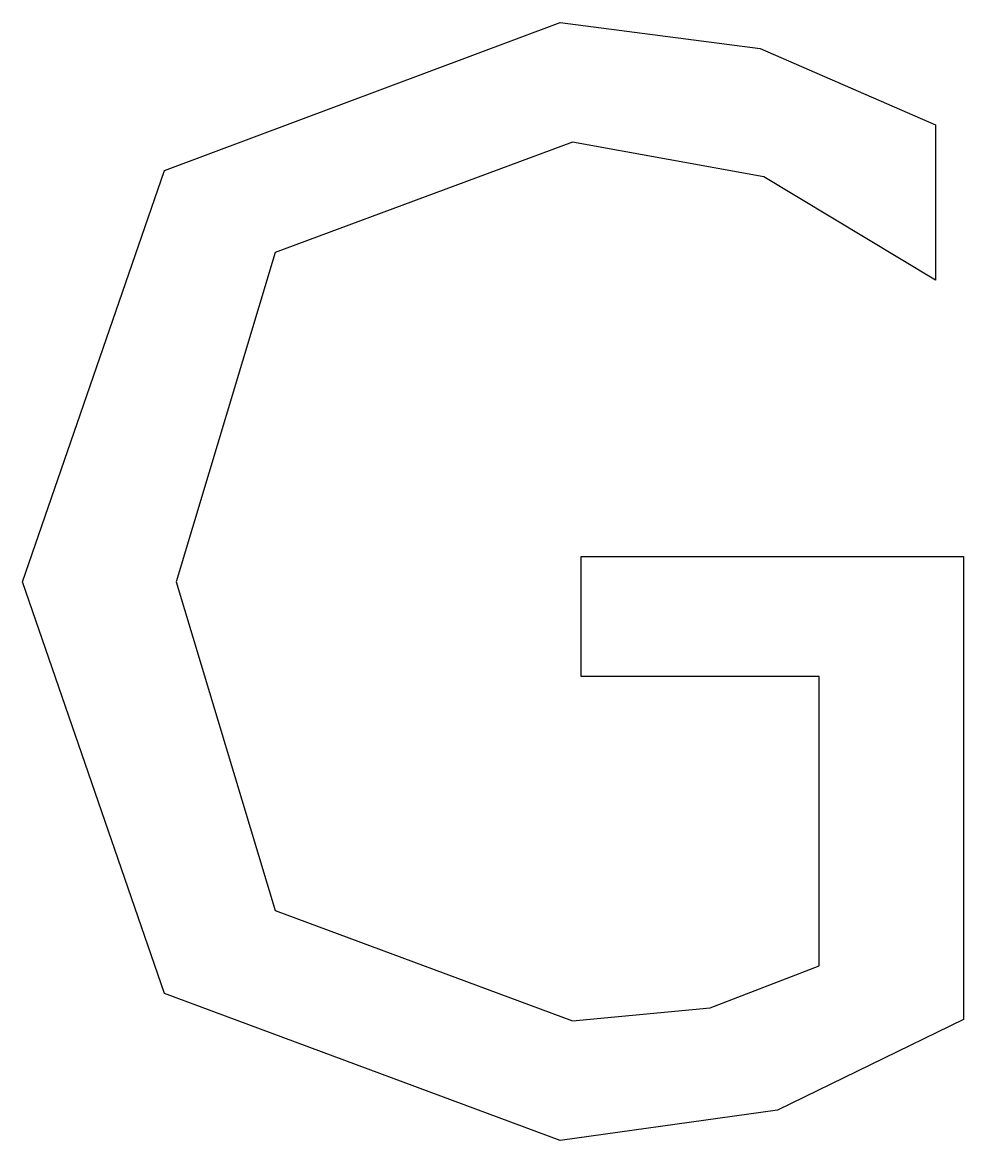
# Model space of a CAD drawing. Extents: x -3.77 to 3.42, y -3.83 to 4.71.
import ezdxf

# ---------------------------------------------------------------- set-up
doc = ezdxf.new("R2010")
doc.units = 0
doc.layers.get('0').update_dxf_attribs({"linetype": 'CONTINUOUS'})

msp = doc.modelspace()

# ---------------------------------------------------------------- linework, layer by layer
at = {"color": 7}
msp.add_lwpolyline([(2.314002, -2.496205), (2.314002, -0.285832), (0.494992, -0.285832), (0.494992, 0.629186), (3.416433, 0.629186), (3.416433, -2.904103), (1.994298, -3.598635), (0.335139, -3.830145), (-2.685522, -2.705667), (-3.771415, 0.436259), (-2.685522, 3.578188), (0.335139, 4.708178), (1.862006, 4.509742), (3.201458, 3.925454), (3.201458, 2.740341), (1.889565, 3.528579), (0.428845, 3.793163), (-1.84216, 2.949801), (-2.597328, 0.436259), (-1.84216, -2.071768), (0.428845, -2.91513), (1.481667, -2.815909), (2.314002, -2.496205)], dxfattribs=at)

doc.saveas('drawing.dxf')
